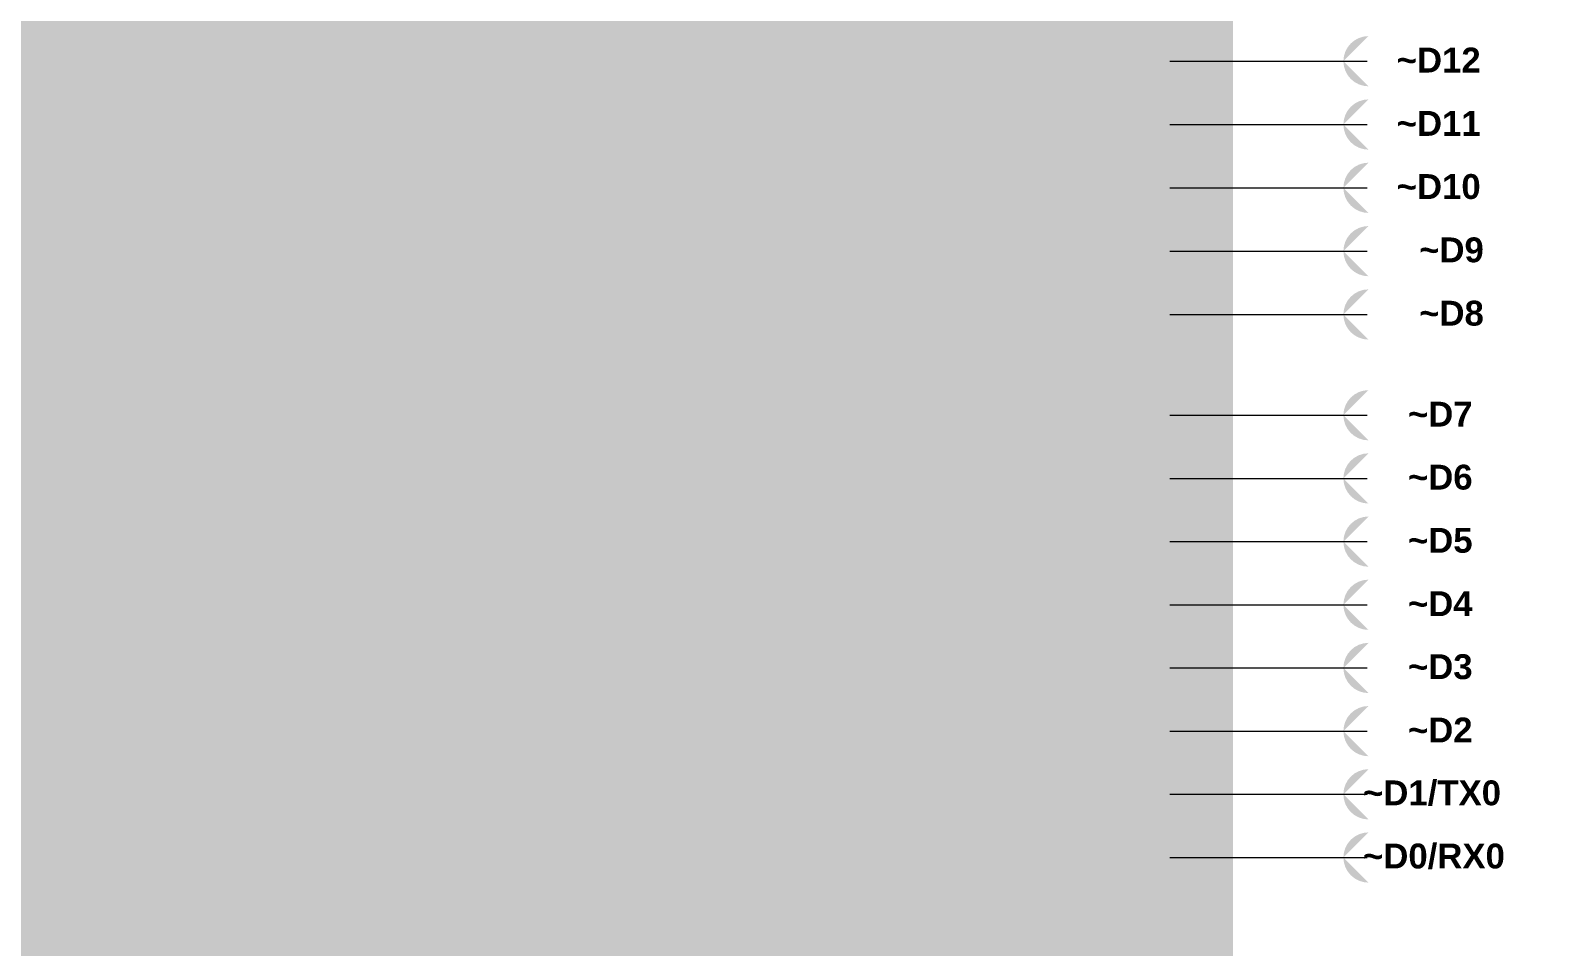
# Model space of a CAD drawing. Header units: millimetres. Extents: x 1 to 623, y -49 to 60.
# Drawn here: x 343.91 to 350.75, y 21.3 to 25.46 of the extents above; entities that cross this region are included whole.
import ezdxf

# ---------------------------------------------------------------- set-up
doc = ezdxf.new("R2010")
doc.units = ezdxf.units.MM
doc.header["$LTSCALE"] = 0.1
doc.layers.add('PDF6_Geometry', color=7, linetype='Continuous')
doc.layers.add('PDF6_Solid Fills', color=7, linetype='Continuous', true_color=0x8b8f90)
doc.layers.add('PDF6_Text', color=7, linetype='Continuous', true_color=0xffffff)
doc.styles.add('PDF RobotoMono Bold', font='arialbd.ttf')

# ---------------------------------------------------------------- blocks, each defined once
blk = doc.blocks.new('ARDUINO')
at = {"layer": 'PDF6_Solid Fills', "lineweight": 20, "true_color": 0x017481, "transparency": 33554559}
for points in [[(367.3383, 17.4148), (363.4689, 17.4148), (363.1821, 17.7016), (363.1518, 17.7016), (363.1404, 17.7021), (363.1299, 17.7038), (363.1189, 17.7065), (363.1084, 17.71), (363.0983, 17.7148), (363.0891, 17.7205), (363.0803, 17.7271), (363.072, 17.7345), (363.0645, 17.7429), (363.058, 17.7516), (363.0522, 17.7613), (363.0474, 17.7709), (363.0435, 17.7819), (363.0413, 17.7924), (363.0395, 17.8034), (363.0386, 17.8144), (363.0386, 28.7671), (363.0395, 28.7785), (363.0413, 28.7895), (363.0435, 28.8), (363.0474, 28.8105), (363.0522, 28.8206), (363.058, 28.8302), (363.0645, 28.839), (363.072, 28.8474), (363.0803, 28.8548), (363.0891, 28.8614), (363.0983, 28.8666), (363.1084, 28.8715), (363.1189, 28.8754), (363.1299, 28.878), (363.1404, 28.8798), (363.1518, 28.8802), (368.9457, 28.8802), (368.9567, 28.8798), (368.9676, 28.878), (368.9781, 28.8754), (368.9887, 28.8715), (368.9988, 28.8666), (369.0084, 28.8614), (369.0172, 28.8548), (369.0255, 28.8474), (369.033, 28.839), (369.0396, 28.8302), (369.0448, 28.8206), (369.0496, 28.8105), (369.0536, 28.8), (369.0562, 28.7895), (369.058, 28.7785), (369.0584, 28.7671), (369.058, 28.7671), (369.058, 18.5595), (369.0584, 18.5595), (369.0584, 17.8113), (369.058, 17.8003), (369.0562, 17.7894), (369.0536, 17.7788), (369.0496, 17.7679), (369.0448, 17.7578), (369.0396, 17.7486), (369.033, 17.7398), (369.0255, 17.7315), (369.0172, 17.724), (369.0084, 17.7174), (368.9988, 17.7117), (368.9887, 17.7069), (368.9781, 17.7034), (368.9676, 17.7007), (368.9567, 17.699), (368.9457, 17.6986), (367.6217, 17.6986)], [(364.9016, 24.8677), (364.9016, 24.8679), (364.9016, 24.9752), (364.8561, 24.9752), (364.8527, 24.9752), (364.8106, 24.9752), (364.8072, 24.9752), (364.7651, 24.9752), (364.7617, 24.9752), (364.7197, 24.9752), (364.7162, 24.9752), (364.6742, 24.9752), (364.6707, 24.9752), (364.6287, 24.9752), (364.6252, 24.9752), (364.5832, 24.9752), (364.5798, 24.9752), (364.5377, 24.9752), (364.5343, 24.9752), (364.4888, 24.9752), (364.4888, 24.8679), (364.4888, 24.8677), (364.4888, 24.7604), (364.5343, 24.7604), (364.5377, 24.7604), (364.5798, 24.7604), (364.5832, 24.7604), (364.6252, 24.7604), (364.6287, 24.7604), (364.6707, 24.7604), (364.6742, 24.7604), (364.7162, 24.7604), (364.7197, 24.7604), (364.7617, 24.7604), (364.7651, 24.7604), (364.8072, 24.7604), (364.8106, 24.7604), (364.8527, 24.7604), (364.8561, 24.7604), (364.9016, 24.7604)], [(365.4464, 22.359), (365.4463, 23.949), (366.9349, 23.949), (367.036, 23.8479), (367.0362, 22.359)]]:
    blk.add_hatch(color=136, dxfattribs=at).paths.add_polyline_path(points)
at = {"layer": 'PDF6_Solid Fills', "lineweight": 20, "true_color": 0x8a7867, "transparency": 33554559}
for points in [[(368.8431, 25.2544), (368.8431, 25.3978), (368.8429, 25.3978), (368.6999, 25.3978), (368.6995, 25.3978), (368.6995, 25.2544), (368.6999, 25.2544)], [(368.8431, 24.9673), (368.8431, 25.1107), (368.8429, 25.1107), (368.6999, 25.1107), (368.6995, 25.1107), (368.6995, 24.9673), (368.6999, 24.9673)], [(368.8431, 24.6802), (368.8431, 24.8236), (368.8429, 24.8236), (368.6999, 24.8236), (368.6995, 24.8236), (368.6995, 24.6802), (368.6999, 24.6802)], [(368.8431, 24.3932), (368.8431, 24.5366), (368.8429, 24.5366), (368.6999, 24.5366), (368.6995, 24.5366), (368.6995, 24.3932), (368.6999, 24.3932)], [(368.8431, 24.1061), (368.8431, 24.2495), (368.8429, 24.2495), (368.6999, 24.2495), (368.6995, 24.2495), (368.6995, 24.1061), (368.6999, 24.1061)], [(368.8431, 23.6529), (368.8431, 23.7963), (368.8429, 23.7963), (368.6999, 23.7963), (368.6995, 23.7963), (368.6995, 23.6529), (368.6999, 23.6529)], [(368.8431, 23.3666), (368.8431, 23.51), (368.8429, 23.51), (368.6999, 23.51), (368.6995, 23.51), (368.6995, 23.3666), (368.6999, 23.3666)], [(368.8431, 23.0802), (368.8431, 23.2236), (368.8429, 23.2236), (368.6999, 23.2236), (368.6995, 23.2236), (368.6995, 23.0802), (368.6999, 23.0802)], [(368.8431, 22.7939), (368.8431, 22.9373), (368.8429, 22.9373), (368.6999, 22.9373), (368.6995, 22.9373), (368.6995, 22.7939), (368.6999, 22.7939)], [(368.8431, 22.5076), (368.8431, 22.651), (368.8429, 22.651), (368.6999, 22.651), (368.6995, 22.651), (368.6995, 22.5076), (368.6999, 22.5076)], [(368.8431, 22.2213), (368.8431, 22.3647), (368.8429, 22.3647), (368.6999, 22.3647), (368.6995, 22.3647), (368.6995, 22.2213), (368.6999, 22.2213)], [(368.8431, 21.935), (368.8431, 22.0784), (368.8429, 22.0784), (368.6999, 22.0784), (368.6995, 22.0784), (368.6995, 21.935), (368.6999, 21.935)], [(368.8431, 21.6487), (368.8431, 21.7921), (368.8429, 21.7921), (368.6999, 21.7921), (368.6995, 21.7921), (368.6995, 21.6487), (368.6999, 21.6487)]]:
    blk.add_hatch(color=8, dxfattribs=at).paths.add_polyline_path(points)
at = {"layer": 'PDF6_Solid Fills', "lineweight": 20, "transparency": 33554559}
h = blk.add_hatch(color=7, dxfattribs=at)
h.paths.add_polyline_path([(370.4485, 25.2152), (369.6725, 25.2152)], flags=0)
h.paths.add_polyline_path([(369.5586, 25.329, 0.412497), (369.6725, 25.2152)], flags=0)
h.paths.add_polyline_path([(369.6725, 25.4429, 0.412497), (369.5586, 25.329)], flags=0)
h.paths.add_polyline_path([(369.6725, 25.4429), (370.4485, 25.4429)], flags=0)
for points in [[(364.5554, 25.1576), (364.5554, 25.0358), (364.5554, 25.0358, 0.42033), (364.5573, 25.0339), (364.5573, 25.0339), (364.6792, 25.0339), (364.6792, 25.0339, 0.416215), (364.6811, 25.0358), (364.6811, 25.0358), (364.6811, 25.1576), (364.6811, 25.1576, 0.416215), (364.6792, 25.1594), (364.6792, 25.1594), (364.5573, 25.1594), (364.5573, 25.1594, 0.42033)], [(364.6933, 25.1576), (364.6933, 25.0358), (364.6933, 25.0358, 0.42033), (364.6952, 25.0339), (364.6952, 25.0339), (364.817, 25.0339), (364.817, 25.0339, 0.416215), (364.8189, 25.0358), (364.8189, 25.0358), (364.8189, 25.1576), (364.8189, 25.1576, 0.416215), (364.817, 25.1594), (364.817, 25.1594), (364.6952, 25.1594), (364.6952, 25.1594, 0.42033)], [(364.4352, 24.9215, 0.414416), (364.4888, 24.8678), (364.4888, 24.8678), (364.4888, 24.9752), (364.4888, 24.9752, 0.414757)], [(364.9552, 24.9215, 0.414757), (364.9016, 24.9752), (364.9016, 24.9752), (364.9016, 24.8678), (364.9016, 24.8678, 0.414416)], [(364.4352, 24.8141, 0.414175), (364.4888, 24.7604), (364.4888, 24.7604), (364.4888, 24.8677), (364.4888, 24.8677, 0.414416)], [(364.9552, 24.8141, 0.414416), (364.9016, 24.8677), (364.9016, 24.8677), (364.9016, 24.7604), (364.9016, 24.7604, 0.414175)], [(363.7805, 24.5303), (363.9023, 24.5303), (363.9023, 24.5303, 0.418022), (363.9042, 24.5322), (363.9042, 24.5322), (363.9042, 24.654), (363.9042, 24.654, 0.413914), (363.9023, 24.6559), (363.9023, 24.6559), (363.7805, 24.6559), (363.7805, 24.6559, 0.416215), (363.7786, 24.654), (363.7786, 24.654), (363.7786, 24.5322), (363.7786, 24.5322, 0.42033)], [(363.7805, 24.3924), (363.9023, 24.3924), (363.9023, 24.3924, 0.418022), (363.9042, 24.3943), (363.9042, 24.3943), (363.9042, 24.5162), (363.9042, 24.5162, 0.413914), (363.9023, 24.5181), (363.9023, 24.5181), (363.7805, 24.5181), (363.7805, 24.5181, 0.416215), (363.7786, 24.5162), (363.7786, 24.5162), (363.7786, 24.3943), (363.7786, 24.3943, 0.42033)], [(366.4108, 24.3718), (366.5326, 24.3718), (366.5326, 24.3718, 0.418022), (366.5345, 24.3737), (366.5345, 24.3737), (366.5345, 24.4955), (366.5345, 24.4955, 0.413914), (366.5326, 24.4974), (366.5326, 24.4974), (366.4108, 24.4974), (366.4108, 24.4974, 0.416215), (366.4089, 24.4955), (366.4089, 24.4955), (366.4089, 24.3737), (366.4089, 24.3737, 0.42033)], [(364.5554, 24.3693), (364.5554, 24.2475), (364.5554, 24.2475, 0.418022), (364.5573, 24.2456), (364.5573, 24.2456), (364.6792, 24.2456), (364.6792, 24.2456, 0.413914), (364.6811, 24.2475), (364.6811, 24.2475), (364.6811, 24.3693), (364.6811, 24.3693, 0.416215), (364.6792, 24.3712), (364.6792, 24.3712), (364.5573, 24.3712), (364.5573, 24.3712, 0.42033)], [(364.6933, 24.3693), (364.6933, 24.2475), (364.6933, 24.2475, 0.418022), (364.6952, 24.2456), (364.6952, 24.2456), (364.817, 24.2456), (364.817, 24.2456, 0.413914), (364.8189, 24.2475), (364.8189, 24.2475), (364.8189, 24.3693), (364.8189, 24.3693, 0.416215), (364.817, 24.3712), (364.817, 24.3712), (364.6952, 24.3712), (364.6952, 24.3712, 0.42033)], [(366.4108, 24.234), (366.5326, 24.234), (366.5326, 24.234, 0.418022), (366.5345, 24.2358), (366.5345, 24.2358), (366.5345, 24.3577), (366.5345, 24.3577, 0.413914), (366.5326, 24.3596), (366.5326, 24.3596), (366.4108, 24.3596), (366.4108, 24.3596, 0.416215), (366.4089, 24.3577), (366.4089, 24.3577), (366.4089, 24.2358), (366.4089, 24.2358, 0.42033)], [(367.3445, 24.1303), (367.3445, 24.2521), (367.3445, 24.2521, 0.418022), (367.3426, 24.254), (367.3426, 24.254), (367.2208, 24.254), (367.2208, 24.254, 0.413914), (367.2189, 24.2521), (367.2189, 24.2521), (367.2189, 24.1303), (367.2189, 24.1303, 0.416215), (367.2208, 24.1284), (367.2208, 24.1284), (367.3426, 24.1284), (367.3426, 24.1284, 0.42033)], [(367.4823, 24.1303), (367.4823, 24.2521), (367.4823, 24.2521, 0.418022), (367.4804, 24.254), (367.4804, 24.254), (367.3586, 24.254), (367.3586, 24.254, 0.413914), (367.3567, 24.2521), (367.3567, 24.2521), (367.3567, 24.1303), (367.3567, 24.1303, 0.416215), (367.3586, 24.1284), (367.3586, 24.1284), (367.4804, 24.1284), (367.4804, 24.1284, 0.42033)], [(367.1624, 23.9482), (367.1624, 24.07), (367.1624, 24.07, 0.418022), (367.1605, 24.0719), (367.1605, 24.0719), (367.0387, 24.0719), (367.0387, 24.0719, 0.413914), (367.0368, 24.07), (367.0368, 24.07), (367.0368, 23.9482), (367.0368, 23.9482, 0.416215), (367.0387, 23.9463), (367.0387, 23.9463), (367.1605, 23.9463), (367.1605, 23.9463, 0.42033)], [(367.3002, 23.9482), (367.3002, 24.07), (367.3002, 24.07, 0.418022), (367.2984, 24.0719), (367.2984, 24.0719), (367.1765, 24.0719), (367.1765, 24.0719, 0.413914), (367.1746, 24.07), (367.1746, 24.07), (367.1746, 23.9482), (367.1746, 23.9482, 0.416215), (367.1765, 23.9463), (367.1765, 23.9463), (367.2984, 23.9463), (367.2984, 23.9463, 0.42033)], [(367.4258, 22.2457), (367.5476, 22.2457), (367.5476, 22.2457, 0.418022), (367.5495, 22.2476), (367.5495, 22.2476), (367.5495, 22.3695), (367.5495, 22.3695, 0.413914), (367.5476, 22.3714), (367.5476, 22.3714), (367.4258, 22.3714), (367.4258, 22.3714, 0.416215), (367.4239, 22.3695), (367.4239, 22.3695), (367.4239, 22.2476), (367.4239, 22.2476, 0.42033)], [(367.4258, 22.1079), (367.5476, 22.1079), (367.5476, 22.1079, 0.418022), (367.5495, 22.1098), (367.5495, 22.1098), (367.5495, 22.2316), (367.5495, 22.2316, 0.413914), (367.5476, 22.2335), (367.5476, 22.2335), (367.4258, 22.2335), (367.4258, 22.2335, 0.416215), (367.4239, 22.2316), (367.4239, 22.2316), (367.4239, 22.1098), (367.4239, 22.1098, 0.42033)]]:
    blk.add_hatch(color=256, dxfattribs=at).paths.add_polyline_path(points)
at = {"layer": 'PDF6_Solid Fills', "lineweight": 20, "true_color": 0xc2c5c6, "transparency": 33554559}
for points in [[(364.7384, 25.1492), (364.7384, 25.1492), (364.6872, 25.1492), (364.683, 25.1492), (364.6319, 25.1492), (364.6319, 25.1488), (364.6319, 25.1488, 0.403753), (364.5813, 25.0967), (364.5813, 25.0967, 0.403197), (364.6319, 25.0445), (364.6319, 25.0445), (364.6319, 25.0441), (364.683, 25.0441), (364.6872, 25.0441), (364.7384, 25.0441), (364.7384, 25.0441, 0.41386), (364.791, 25.0966), (364.791, 25.0966, 0.414321)], [(363.7889, 24.5754), (363.7889, 24.5754), (363.7889, 24.5242), (363.7889, 24.52), (363.7888, 24.4689), (363.7893, 24.4689), (363.7893, 24.4689, 0.403753), (363.8414, 24.4183), (363.8414, 24.4183, 0.403197), (363.8936, 24.4689), (363.8936, 24.4689), (363.894, 24.4689), (363.894, 24.52), (363.894, 24.5242), (363.894, 24.5754), (363.894, 24.5754, 0.41386), (363.8414, 24.628), (363.8414, 24.628, 0.414321)], [(366.4192, 24.417), (366.4191, 24.417), (366.4191, 24.3657), (366.4191, 24.3615), (366.4191, 24.3104), (366.4195, 24.3104), (366.4195, 24.3104, 0.403753), (366.4717, 24.2598), (366.4717, 24.2598, 0.403197), (366.5239, 24.3104), (366.5239, 24.3104), (366.5242, 24.3104), (366.5242, 24.3615), (366.5242, 24.3657), (366.5242, 24.4169), (366.5242, 24.4169, 0.414321), (366.4717, 24.4695), (366.4717, 24.4695, 0.414552)], [(364.7384, 24.361), (364.7384, 24.361), (364.6872, 24.361), (364.683, 24.361), (364.6319, 24.361), (364.6319, 24.3606), (364.6319, 24.3606, 0.403753), (364.5813, 24.3085), (364.5813, 24.3085, 0.403197), (364.6319, 24.2562), (364.6319, 24.2562), (364.6319, 24.2559), (364.683, 24.2559), (364.6872, 24.2559), (364.7384, 24.2558), (364.7384, 24.2558, 0.41386), (364.791, 24.3084), (364.791, 24.3084, 0.414321)], [(367.2993, 24.1387), (367.2993, 24.1387), (367.3506, 24.1387), (367.3548, 24.1387), (367.4059, 24.1386), (367.4059, 24.1391), (367.4059, 24.1391, 0.403753), (367.4565, 24.1912), (367.4565, 24.1912, 0.403197), (367.4059, 24.2434), (367.4059, 24.2434), (367.4059, 24.2438), (367.3548, 24.2438), (367.3506, 24.2438), (367.2994, 24.2438), (367.2994, 24.2438, 0.414321), (367.2468, 24.1912), (367.2468, 24.1912, 0.414552)], [(367.1172, 23.9566), (367.1172, 23.9566), (367.1685, 23.9566), (367.1727, 23.9566), (367.2238, 23.9565), (367.2238, 23.957), (367.2238, 23.957, 0.403753), (367.2744, 24.0091), (367.2744, 24.0091, 0.403197), (367.2238, 24.0613), (367.2238, 24.0613), (367.2238, 24.0617), (367.1727, 24.0617), (367.1685, 24.0617), (367.1173, 24.0617), (367.1173, 24.0617, 0.41409), (367.0647, 24.0091), (367.0647, 24.0091, 0.414552)], [(367.4342, 22.2909), (367.4341, 22.2909), (367.4341, 22.2397), (367.4341, 22.2355), (367.4341, 22.1844), (367.4345, 22.1844), (367.4345, 22.1844, 0.403753), (367.4867, 22.1338), (367.4867, 22.1338, 0.403197), (367.5389, 22.1843), (367.5389, 22.1843), (367.5393, 22.1843), (367.5393, 22.2355), (367.5393, 22.2397), (367.5393, 22.2909), (367.5393, 22.2909, 0.414321), (367.4867, 22.3435), (367.4867, 22.3435, 0.414552)]]:
    blk.add_hatch(color=9, dxfattribs=at).paths.add_polyline_path(points)
at = {"layer": 'PDF6_Solid Fills', "lineweight": 20, "transparency": 33554559}
h = blk.add_hatch(color=7, dxfattribs=at)
h.paths.add_polyline_path([(370.4485, 24.9282), (369.6725, 24.9282)], flags=0)
h.paths.add_polyline_path([(369.5586, 25.0421, 0.412497), (369.6725, 24.9282)], flags=0)
h.paths.add_polyline_path([(369.6725, 25.156, 0.412497), (369.5586, 25.0421)], flags=0)
h.paths.add_polyline_path([(369.6725, 25.156), (370.4485, 25.156)], flags=0)
at = {"layer": 'PDF6_Solid Fills', "lineweight": 20, "true_color": 0xe5540f, "transparency": 33554559}
for points in [[(364.9016, 24.8677), (364.9016, 24.8679), (364.9016, 24.9752), (364.8561, 24.9752), (364.8527, 24.9752), (364.8106, 24.9752), (364.8072, 24.9752), (364.7651, 24.9752), (364.7617, 24.9752), (364.7197, 24.9752), (364.7162, 24.9752), (364.6742, 24.9752), (364.6707, 24.9752), (364.6287, 24.9752), (364.6252, 24.9752), (364.5832, 24.9752), (364.5798, 24.9752), (364.5377, 24.9752), (364.5343, 24.9752), (364.4888, 24.9752), (364.4888, 24.8679), (364.4888, 24.8677), (364.4888, 24.7604), (364.5343, 24.7604), (364.5377, 24.7604), (364.5798, 24.7604), (364.5832, 24.7604), (364.6252, 24.7604), (364.6287, 24.7604), (364.6707, 24.7604), (364.6742, 24.7604), (364.7162, 24.7604), (364.7197, 24.7604), (364.7617, 24.7604), (364.7651, 24.7604), (364.8072, 24.7604), (364.8106, 24.7604), (364.8527, 24.7604), (364.8561, 24.7604), (364.9016, 24.7604)], [(365.4464, 22.359), (365.4463, 23.949), (366.9349, 23.949), (367.036, 23.8479), (367.0362, 22.359)]]:
    blk.add_hatch(color=32, dxfattribs=at).paths.add_polyline_path(points)
at = {"layer": 'PDF6_Solid Fills', "lineweight": 20, "true_color": 0x11100d, "transparency": 33554559}
for points in [[(364.9016, 24.8677), (364.9016, 24.8679), (364.9016, 24.9752), (364.8561, 24.9752), (364.8527, 24.9752), (364.8106, 24.9752), (364.8072, 24.9752), (364.7651, 24.9752), (364.7617, 24.9752), (364.7197, 24.9752), (364.7162, 24.9752), (364.6742, 24.9752), (364.6707, 24.9752), (364.6287, 24.9752), (364.6252, 24.9752), (364.5832, 24.9752), (364.5798, 24.9752), (364.5377, 24.9752), (364.5343, 24.9752), (364.4888, 24.9752), (364.4888, 24.8679), (364.4888, 24.8677), (364.4888, 24.7604), (364.5343, 24.7604), (364.5377, 24.7604), (364.5798, 24.7604), (364.5832, 24.7604), (364.6252, 24.7604), (364.6287, 24.7604), (364.6707, 24.7604), (364.6742, 24.7604), (364.7162, 24.7604), (364.7197, 24.7604), (364.7617, 24.7604), (364.7651, 24.7604), (364.8072, 24.7604), (364.8106, 24.7604), (364.8527, 24.7604), (364.8561, 24.7604), (364.9016, 24.7604)], [(365.4464, 22.359), (365.4463, 23.949), (366.9349, 23.949), (367.036, 23.8479), (367.0362, 22.359)], [(365.8423, 21.2616), (365.9549, 21.2616), (366.0345, 21.3411), (366.0574, 21.3411), (366.137, 21.2616), (366.2496, 21.2616), (366.3292, 21.3411), (366.3522, 21.3411), (366.4317, 21.2616), (366.5444, 21.2616), (366.6239, 21.3412), (366.6239, 21.4536), (366.6239, 21.6359), (366.6239, 21.7484), (366.5444, 21.828), (366.4317, 21.828), (366.3522, 21.7484), (366.3292, 21.7484), (366.2496, 21.828), (366.137, 21.828), (366.0574, 21.7484), (366.0345, 21.7484), (365.9549, 21.8279), (365.8423, 21.8279), (365.7627, 21.7484), (365.7627, 21.6358), (365.7627, 21.4536), (365.7627, 21.341)]]:
    blk.add_hatch(color=28, dxfattribs=at).paths.add_polyline_path(points)
at = {"layer": 'PDF6_Solid Fills', "lineweight": 20, "transparency": 33554559}
h = blk.add_hatch(color=7, dxfattribs=at)
h.paths.add_polyline_path([(370.4485, 24.6413), (369.6725, 24.6413)], flags=0)
h.paths.add_polyline_path([(369.5586, 24.7552, 0.412497), (369.6725, 24.6413)], flags=0)
h.paths.add_polyline_path([(369.6725, 24.8691, 0.412497), (369.5586, 24.7552)], flags=0)
h.paths.add_polyline_path([(369.6725, 24.8691), (370.4485, 24.8691)], flags=0)
at = {"layer": 'PDF6_Solid Fills', "lineweight": 20, "true_color": 0x8a7867, "transparency": 33554559}
h = blk.add_hatch(color=8, dxfattribs=at)
h.paths.add_polyline_path([(364.5923, 24.6356, 0.412183), (364.5505, 24.5938)], flags=0)
h.paths.add_polyline_path([(364.5505, 24.5938), (364.5505, 24.5103)], flags=0)
h.paths.add_polyline_path([(364.5505, 24.5103, 0.411845), (364.5923, 24.4685)], flags=0)
h = blk.add_hatch(color=8, dxfattribs=at)
h.paths.add_polyline_path([(364.782, 24.4685, 0.412257), (364.8237, 24.5103)], flags=0)
h.paths.add_polyline_path([(364.8237, 24.5103), (364.8237, 24.5938)], flags=0)
h.paths.add_polyline_path([(364.8237, 24.5938, 0.412593), (364.782, 24.6356)], flags=0)
at = {"layer": 'PDF6_Solid Fills', "lineweight": 20, "transparency": 33554559}
h = blk.add_hatch(color=7, dxfattribs=at)
h.paths.add_polyline_path([(370.4485, 24.3544), (369.6725, 24.3544)], flags=0)
h.paths.add_polyline_path([(369.5586, 24.4682, 0.412497), (369.6725, 24.3544)], flags=0)
h.paths.add_polyline_path([(369.6725, 24.5821, 0.412497), (369.5586, 24.4682)], flags=0)
h.paths.add_polyline_path([(369.6725, 24.5821), (370.4485, 24.5821)], flags=0)
h = blk.add_hatch(color=7, dxfattribs=at)
h.paths.add_polyline_path([(370.4485, 24.0674), (369.6725, 24.0674)], flags=0)
h.paths.add_polyline_path([(369.5586, 24.1813, 0.412497), (369.6725, 24.0674)], flags=0)
h.paths.add_polyline_path([(369.6725, 24.2952, 0.412497), (369.5586, 24.1813)], flags=0)
h.paths.add_polyline_path([(369.6725, 24.2952), (370.4485, 24.2952)], flags=0)
h = blk.add_hatch(color=7, dxfattribs=at)
h.paths.add_polyline_path([(370.4485, 23.6107), (369.6725, 23.6107)], flags=0)
h.paths.add_polyline_path([(369.5586, 23.7246, 0.412497), (369.6725, 23.6107)], flags=0)
h.paths.add_polyline_path([(369.6725, 23.8384, 0.412497), (369.5586, 23.7246)], flags=0)
h.paths.add_polyline_path([(369.6725, 23.8384), (370.4485, 23.8384)], flags=0)
h = blk.add_hatch(color=7, dxfattribs=at)
h.paths.add_polyline_path([(370.4485, 23.3244), (369.6725, 23.3244)], flags=0)
h.paths.add_polyline_path([(369.5586, 23.4383, 0.412497), (369.6725, 23.3244)], flags=0)
h.paths.add_polyline_path([(369.6725, 23.5521, 0.412497), (369.5586, 23.4383)], flags=0)
h.paths.add_polyline_path([(369.6725, 23.5521), (370.4485, 23.5521)], flags=0)
h = blk.add_hatch(color=7, dxfattribs=at)
h.paths.add_polyline_path([(370.4485, 23.0381), (369.6725, 23.0381)], flags=0)
h.paths.add_polyline_path([(369.5586, 23.1519, 0.412497), (369.6725, 23.0381)], flags=0)
h.paths.add_polyline_path([(369.6725, 23.2658, 0.412497), (369.5586, 23.1519)], flags=0)
h.paths.add_polyline_path([(369.6725, 23.2658), (370.4485, 23.2658)], flags=0)
h = blk.add_hatch(color=7, dxfattribs=at)
h.paths.add_polyline_path([(370.4485, 22.7518), (369.6725, 22.7518)], flags=0)
h.paths.add_polyline_path([(369.5586, 22.8656, 0.412497), (369.6725, 22.7518)], flags=0)
h.paths.add_polyline_path([(369.6725, 22.9795, 0.412497), (369.5586, 22.8656)], flags=0)
h.paths.add_polyline_path([(369.6725, 22.9795), (370.4485, 22.9795)], flags=0)
h = blk.add_hatch(color=7, dxfattribs=at)
h.paths.add_polyline_path([(370.4485, 22.4654), (369.6725, 22.4654)], flags=0)
h.paths.add_polyline_path([(369.5586, 22.5793, 0.412497), (369.6725, 22.4654)], flags=0)
h.paths.add_polyline_path([(369.6725, 22.6932, 0.412497), (369.5586, 22.5793)], flags=0)
h.paths.add_polyline_path([(369.6725, 22.6932), (370.4485, 22.6932)], flags=0)
h = blk.add_hatch(color=7, dxfattribs=at)
h.paths.add_polyline_path([(370.4485, 22.1791), (369.6725, 22.1791)], flags=0)
h.paths.add_polyline_path([(369.5586, 22.293, 0.412497), (369.6725, 22.1791)], flags=0)
h.paths.add_polyline_path([(369.6725, 22.4069, 0.412497), (369.5586, 22.293)], flags=0)
h.paths.add_polyline_path([(369.6725, 22.4069), (370.4485, 22.4069)], flags=0)
h = blk.add_hatch(color=7, dxfattribs=at)
h.paths.add_polyline_path([(370.4485, 21.8928), (369.6725, 21.8928)], flags=0)
h.paths.add_polyline_path([(369.5586, 22.0067, 0.412497), (369.6725, 21.8928)], flags=0)
h.paths.add_polyline_path([(369.6725, 22.1206, 0.412497), (369.5586, 22.0067)], flags=0)
h.paths.add_polyline_path([(369.6725, 22.1206), (370.4485, 22.1206)], flags=0)
h = blk.add_hatch(color=7, dxfattribs=at)
h.paths.add_polyline_path([(370.4485, 21.6065), (369.6725, 21.6065)], flags=0)
h.paths.add_polyline_path([(369.5586, 21.7204, 0.412497), (369.6725, 21.6065)], flags=0)
h.paths.add_polyline_path([(369.6725, 21.8342, 0.412497), (369.5586, 21.7204)], flags=0)
h.paths.add_polyline_path([(369.6725, 21.8342), (370.4485, 21.8342)], flags=0)
h = blk.add_hatch(color=256, dxfattribs=at)
h.paths.add_polyline_path([(365.8986, 21.6416, 0.4144), (365.9492, 21.6922)], flags=0)
h.paths.add_polyline_path([(365.848, 21.6922, 0.41447), (365.8986, 21.6416)], flags=0)
h.paths.add_polyline_path([(365.8986, 21.7426, 0.414123), (365.848, 21.6922)], flags=0)
h.paths.add_polyline_path([(365.9492, 21.6922, 0.414192), (365.8986, 21.7426)], flags=0)
h = blk.add_hatch(color=256, dxfattribs=at)
h.paths.add_polyline_path([(366.1933, 21.6416, 0.4144), (366.2439, 21.6922)], flags=0)
h.paths.add_polyline_path([(366.1427, 21.6922, 0.41447), (366.1933, 21.6416)], flags=0)
h.paths.add_polyline_path([(366.1933, 21.7427, 0.414123), (366.1427, 21.6922)], flags=0)
h.paths.add_polyline_path([(366.2439, 21.6922, 0.414192), (366.1933, 21.7427)], flags=0)
h = blk.add_hatch(color=256, dxfattribs=at)
h.paths.add_polyline_path([(366.488, 21.6416, 0.4144), (366.5386, 21.6922)], flags=0)
h.paths.add_polyline_path([(366.4375, 21.6922, 0.414038), (366.488, 21.6416)], flags=0)
h.paths.add_polyline_path([(366.488, 21.7427, 0.413761), (366.4375, 21.6922)], flags=0)
h.paths.add_polyline_path([(366.5386, 21.6922, 0.414123), (366.488, 21.7427)], flags=0)
at = {"layer": 'PDF6_Solid Fills', "lineweight": 20, "true_color": 0xffffff, "transparency": 33554559}
for points in [[(363.8986, 21.2471, 0.414264), (364.0793, 21.4278), (364.0793, 21.4278, 0.414187), (363.8986, 21.6083), (363.8986, 21.6083, 0.414157), (363.7181, 21.4278), (363.7181, 21.4278, 0.414235)], [(367.0517, 21.2471, 0.414148), (367.2323, 21.4278), (367.2323, 21.4278, 0.414071), (367.0517, 21.6083), (367.0517, 21.6083, 0.41433), (366.8712, 21.4278), (366.8712, 21.4278, 0.414408)]]:
    blk.add_hatch(color=7, dxfattribs=at).paths.add_polyline_path(points)
at = {"layer": 'PDF6_Solid Fills', "lineweight": 20, "transparency": 33554559}
h = blk.add_hatch(color=256, dxfattribs=at)
h.paths.add_polyline_path([(365.8986, 21.3469, 0.414742), (365.9492, 21.3974)], flags=0)
h.paths.add_polyline_path([(365.848, 21.3974, 0.415861), (365.8986, 21.3469)], flags=0)
h.paths.add_polyline_path([(365.8986, 21.4478, 0.413845), (365.848, 21.3974)], flags=0)
h.paths.add_polyline_path([(365.9492, 21.3974, 0.414811), (365.8986, 21.4478)], flags=0)
h = blk.add_hatch(color=256, dxfattribs=at)
h.paths.add_polyline_path([(366.1933, 21.3469, 0.414742), (366.2439, 21.3974)], flags=0)
h.paths.add_polyline_path([(366.1427, 21.3975, 0.415088), (366.1933, 21.3469)], flags=0)
h.paths.add_polyline_path([(366.1933, 21.4478, 0.413913), (366.1427, 21.3975)], flags=0)
h.paths.add_polyline_path([(366.2439, 21.3974, 0.414742), (366.1933, 21.4478)], flags=0)
h = blk.add_hatch(color=256, dxfattribs=at)
h.paths.add_polyline_path([(366.488, 21.3469, 0.414742), (366.5386, 21.3974)], flags=0)
h.paths.add_polyline_path([(366.4375, 21.3974, 0.41438), (366.488, 21.3469)], flags=0)
h.paths.add_polyline_path([(366.488, 21.4479, 0.413761), (366.4375, 21.3974)], flags=0)
h.paths.add_polyline_path([(366.5386, 21.3974, 0.414123), (366.488, 21.4479)], flags=0)
at = {"layer": 'PDF6_Geometry', "color": 7, "lineweight": 20, "true_color": 0xffffff}
for points in [[(368.7716, 25.329), (369.6665, 25.329)], [(368.7716, 25.0421), (369.6665, 25.0421)], [(368.7716, 24.7552), (369.6665, 24.7552)], [(368.7716, 24.4682), (369.6665, 24.4682)], [(368.7716, 24.1813), (369.6665, 24.1813)], [(368.7716, 23.7246), (369.6665, 23.7246)], [(368.7716, 23.4383), (369.6665, 23.4383)], [(368.7716, 23.1519), (369.6665, 23.1519)], [(368.7716, 22.8656), (369.6665, 22.8656)], [(368.7716, 22.5793), (369.6665, 22.5793)], [(368.7716, 22.293), (369.6665, 22.293)], [(368.7716, 22.0067), (369.6665, 22.0067)], [(368.7716, 21.7204), (369.6665, 21.7204)]]:
    blk.add_lwpolyline(points, dxfattribs=at)
at = {"layer": 'PDF6_Geometry', "color": 9, "lineweight": 20, "true_color": 0xbcc6c6}
for points in [[(368.7716, 25.329), (369.6665, 25.329)], [(368.7716, 25.0421), (369.6665, 25.0421)], [(368.7716, 24.7552), (369.6665, 24.7552)], [(368.7716, 24.4682), (369.6665, 24.4682)], [(368.7716, 24.1813), (369.6665, 24.1813)], [(368.7716, 23.7246), (369.6665, 23.7246)], [(368.7716, 23.4383), (369.6665, 23.4383)], [(368.7716, 23.1519), (369.6665, 23.1519)], [(368.7716, 22.8656), (369.6665, 22.8656)], [(368.7716, 22.5793), (369.6665, 22.5793)], [(368.7716, 22.293), (369.6665, 22.293)], [(368.7716, 22.0067), (369.6665, 22.0067)], [(368.7716, 21.7204), (369.6665, 21.7204)]]:
    blk.add_lwpolyline(points, dxfattribs=at)
at = {"layer": 'PDF6_Solid Fills', "color": 28, "lineweight": 20, "true_color": 0x11100d, "transparency": 33554559}
for points in [[(368.9145, 25.4694), (368.6278, 25.4694), (368.9145, 25.1827), (368.6278, 25.1827)], [(368.9145, 25.4694), (368.6278, 25.4694), (368.9145, 25.1827), (368.6278, 25.1827)], [(368.9145, 25.1823), (368.6278, 25.1823), (368.9145, 24.8957), (368.6278, 24.8957)], [(368.9145, 25.1823), (368.6278, 25.1823), (368.9145, 24.8957), (368.6278, 24.8957)], [(364.7265, 25.0441), (364.6488, 25.0441), (364.7266, 25.1492), (364.6488, 25.1492)], [(368.9145, 24.8952), (368.6278, 24.8952), (368.9145, 24.6086), (368.6278, 24.6086)], [(368.9145, 24.8952), (368.6278, 24.8952), (368.9145, 24.6086), (368.6278, 24.6086)], [(364.7703, 24.6356), (364.6039, 24.6356), (364.7703, 24.4685), (364.6039, 24.4685)], [(363.894, 24.5636), (363.894, 24.4858), (363.7889, 24.5636), (363.7888, 24.4858)], [(368.9145, 24.6082), (368.6278, 24.6082), (368.9145, 24.3216), (368.6278, 24.3216)], [(368.9145, 24.6082), (368.6278, 24.6082), (368.9145, 24.3216), (368.6278, 24.3216)], [(364.7265, 24.2559), (364.6488, 24.2559), (364.7266, 24.361), (364.6488, 24.361)], [(366.5243, 24.4051), (366.5242, 24.3273), (366.4191, 24.4051), (366.4191, 24.3273)], [(368.9145, 24.3211), (368.6278, 24.3211), (368.9145, 24.0345), (368.6278, 24.0345)], [(368.9145, 24.3211), (368.6278, 24.3211), (368.9145, 24.0345), (368.6278, 24.0345)], [(367.3112, 24.2438), (367.389, 24.2438), (367.3112, 24.1387), (367.389, 24.1386)], [(367.1291, 24.0617), (367.2069, 24.0617), (367.1291, 23.9566), (367.2069, 23.9566)], [(368.9145, 23.8279), (368.6278, 23.8279), (368.9145, 24.0745), (368.6278, 24.0745)], [(368.9145, 23.8679), (368.6278, 23.8679), (368.9145, 23.5813), (368.6278, 23.5813)], [(368.9145, 23.8679), (368.6278, 23.8679), (368.9145, 23.5813), (368.6278, 23.5813)], [(368.9145, 23.5816), (368.6278, 23.5816), (368.9145, 23.2949), (368.6278, 23.2949)], [(368.9145, 23.5816), (368.6278, 23.5816), (368.9145, 23.2949), (368.6278, 23.2949)], [(368.9145, 23.2952), (368.6278, 23.2952), (368.9145, 23.0086), (368.6278, 23.0086)], [(368.9145, 23.2952), (368.6278, 23.2952), (368.9145, 23.0086), (368.6278, 23.0086)], [(368.9145, 23.0089), (368.6278, 23.0089), (368.9145, 22.7223), (368.6278, 22.7223)], [(368.9145, 23.0089), (368.6278, 23.0089), (368.9145, 22.7223), (368.6278, 22.7223)], [(368.9145, 22.7226), (368.6278, 22.7226), (368.9145, 22.436), (368.6278, 22.436)], [(368.9145, 22.7226), (368.6278, 22.7226), (368.9145, 22.436), (368.6278, 22.436)], [(368.9145, 22.4363), (368.6278, 22.4363), (368.9145, 22.1497), (368.6278, 22.1497)], [(368.9145, 22.4363), (368.6278, 22.4363), (368.9145, 22.1497), (368.6278, 22.1497)], [(367.5393, 22.279), (367.5392, 22.2013), (367.4341, 22.279), (367.4341, 22.2013)], [(368.9145, 22.15), (368.6278, 22.15), (368.9145, 21.8634), (368.6278, 21.8634)], [(368.9145, 22.15), (368.6278, 22.15), (368.9145, 21.8634), (368.6278, 21.8634)], [(368.9145, 21.8637), (368.6278, 21.8637), (368.9145, 21.5771), (368.6278, 21.5771)], [(368.9145, 21.8637), (368.6278, 21.8637), (368.9145, 21.5771), (368.6278, 21.5771)], [(368.9145, 21.2482), (368.6278, 21.2482), (368.9145, 21.6039), (368.6278, 21.6039)]]:
    blk.add_solid(points, dxfattribs=at)
at = {"layer": 'PDF6_Solid Fills', "color": 32, "lineweight": 20, "true_color": 0xe5540f, "transparency": 33554559}
for points in [[(368.9145, 25.4694), (368.6278, 25.4694), (368.9145, 25.1827), (368.6278, 25.1827)], [(368.9145, 25.4694), (368.6278, 25.4694), (368.9145, 25.1827), (368.6278, 25.1827)], [(368.9145, 25.1823), (368.6278, 25.1823), (368.9145, 24.8957), (368.6278, 24.8957)], [(368.9145, 25.1823), (368.6278, 25.1823), (368.9145, 24.8957), (368.6278, 24.8957)], [(364.7265, 25.0441), (364.6488, 25.0441), (364.7266, 25.1492), (364.6488, 25.1492)], [(368.9145, 24.8952), (368.6278, 24.8952), (368.9145, 24.6086), (368.6278, 24.6086)], [(368.9145, 24.8952), (368.6278, 24.8952), (368.9145, 24.6086), (368.6278, 24.6086)], [(364.7703, 24.6356), (364.6039, 24.6356), (364.7703, 24.4685), (364.6039, 24.4685)], [(363.894, 24.5636), (363.894, 24.4858), (363.7889, 24.5636), (363.7888, 24.4858)], [(368.9145, 24.6082), (368.6278, 24.6082), (368.9145, 24.3216), (368.6278, 24.3216)], [(368.9145, 24.6082), (368.6278, 24.6082), (368.9145, 24.3216), (368.6278, 24.3216)], [(364.7265, 24.2559), (364.6488, 24.2559), (364.7266, 24.361), (364.6488, 24.361)], [(366.5243, 24.4051), (366.5242, 24.3273), (366.4191, 24.4051), (366.4191, 24.3273)], [(368.9145, 24.3211), (368.6278, 24.3211), (368.9145, 24.0345), (368.6278, 24.0345)], [(368.9145, 24.3211), (368.6278, 24.3211), (368.9145, 24.0345), (368.6278, 24.0345)], [(367.3112, 24.2438), (367.389, 24.2438), (367.3112, 24.1387), (367.389, 24.1386)], [(367.1291, 24.0617), (367.2069, 24.0617), (367.1291, 23.9566), (367.2069, 23.9566)], [(368.9145, 23.8679), (368.6278, 23.8679), (368.9145, 23.5813), (368.6278, 23.5813)], [(368.9145, 23.8679), (368.6278, 23.8679), (368.9145, 23.5813), (368.6278, 23.5813)], [(368.9145, 23.5816), (368.6278, 23.5816), (368.9145, 23.2949), (368.6278, 23.2949)], [(368.9145, 23.5816), (368.6278, 23.5816), (368.9145, 23.2949), (368.6278, 23.2949)], [(368.9145, 23.2952), (368.6278, 23.2952), (368.9145, 23.0086), (368.6278, 23.0086)], [(368.9145, 23.2952), (368.6278, 23.2952), (368.9145, 23.0086), (368.6278, 23.0086)], [(368.9145, 23.0089), (368.6278, 23.0089), (368.9145, 22.7223), (368.6278, 22.7223)], [(368.9145, 23.0089), (368.6278, 23.0089), (368.9145, 22.7223), (368.6278, 22.7223)], [(368.9145, 22.7226), (368.6278, 22.7226), (368.9145, 22.436), (368.6278, 22.436)], [(368.9145, 22.7226), (368.6278, 22.7226), (368.9145, 22.436), (368.6278, 22.436)], [(368.9145, 22.4363), (368.6278, 22.4363), (368.9145, 22.1497), (368.6278, 22.1497)], [(368.9145, 22.4363), (368.6278, 22.4363), (368.9145, 22.1497), (368.6278, 22.1497)], [(367.5393, 22.279), (367.5392, 22.2013), (367.4341, 22.279), (367.4341, 22.2013)], [(368.9145, 22.15), (368.6278, 22.15), (368.9145, 21.8634), (368.6278, 21.8634)], [(368.9145, 22.15), (368.6278, 22.15), (368.9145, 21.8634), (368.6278, 21.8634)], [(368.9145, 21.8637), (368.6278, 21.8637), (368.9145, 21.5771), (368.6278, 21.5771)], [(368.9145, 21.8637), (368.6278, 21.8637), (368.9145, 21.5771), (368.6278, 21.5771)]]:
    blk.add_solid(points, dxfattribs=at)
at = {"layer": 'PDF6_Solid Fills', "color": 136, "lineweight": 20, "true_color": 0x017481, "transparency": 33554559}
for points in [[(368.9145, 25.4694), (368.6278, 25.4694), (368.9145, 25.1827), (368.6278, 25.1827)], [(368.9145, 25.1823), (368.6278, 25.1823), (368.9145, 24.8957), (368.6278, 24.8957)], [(364.7265, 25.0441), (364.6488, 25.0441), (364.7266, 25.1492), (364.6488, 25.1492)], [(368.9145, 24.8952), (368.6278, 24.8952), (368.9145, 24.6086), (368.6278, 24.6086)], [(364.7703, 24.6356), (364.6039, 24.6356), (364.7703, 24.4685), (364.6039, 24.4685)], [(363.894, 24.5636), (363.894, 24.4858), (363.7889, 24.5636), (363.7888, 24.4858)], [(368.9145, 24.6082), (368.6278, 24.6082), (368.9145, 24.3216), (368.6278, 24.3216)], [(364.7265, 24.2559), (364.6488, 24.2559), (364.7266, 24.361), (364.6488, 24.361)], [(366.5243, 24.4051), (366.5242, 24.3273), (366.4191, 24.4051), (366.4191, 24.3273)], [(368.9145, 24.3211), (368.6278, 24.3211), (368.9145, 24.0345), (368.6278, 24.0345)], [(367.3112, 24.2438), (367.389, 24.2438), (367.3112, 24.1387), (367.389, 24.1386)], [(367.1291, 24.0617), (367.2069, 24.0617), (367.1291, 23.9566), (367.2069, 23.9566)], [(368.9145, 23.8679), (368.6278, 23.8679), (368.9145, 23.5813), (368.6278, 23.5813)], [(368.9145, 23.5816), (368.6278, 23.5816), (368.9145, 23.2949), (368.6278, 23.2949)], [(368.9145, 23.2952), (368.6278, 23.2952), (368.9145, 23.0086), (368.6278, 23.0086)], [(368.9145, 23.0089), (368.6278, 23.0089), (368.9145, 22.7223), (368.6278, 22.7223)], [(368.9145, 22.7226), (368.6278, 22.7226), (368.9145, 22.436), (368.6278, 22.436)], [(368.9145, 22.4363), (368.6278, 22.4363), (368.9145, 22.1497), (368.6278, 22.1497)], [(367.5393, 22.279), (367.5392, 22.2013), (367.4341, 22.279), (367.4341, 22.2013)], [(368.9145, 22.15), (368.6278, 22.15), (368.9145, 21.8634), (368.6278, 21.8634)], [(368.9145, 21.8637), (368.6278, 21.8637), (368.9145, 21.5771), (368.6278, 21.5771)]]:
    blk.add_solid(points, dxfattribs=at)
at = {"layer": 'PDF6_Solid Fills', "lineweight": 20, "transparency": 33554559}
for points in [[(364.6039, 24.6601), (364.4968, 24.6601), (364.6039, 24.444), (364.4968, 24.444)], [(364.8775, 24.6601), (364.7703, 24.6601), (364.8775, 24.444), (364.7703, 24.444)], [(365.5564, 23.9975), (365.6535, 23.9975), (365.5564, 23.9004), (365.6535, 23.9004)], [(365.6721, 23.9975), (365.7692, 23.9975), (365.6721, 23.9004), (365.7692, 23.9004)], [(365.7878, 23.9975), (365.8849, 23.9975), (365.7878, 23.9004), (365.8849, 23.9004)], [(365.9034, 23.9975), (366.0006, 23.9975), (365.9034, 23.9004), (366.0006, 23.9004)], [(366.0191, 23.9975), (366.1163, 23.9975), (366.0191, 23.9004), (366.1163, 23.9004)], [(366.1348, 23.9975), (366.2319, 23.9975), (366.1348, 23.9004), (366.2319, 23.9004)], [(366.2505, 23.9975), (366.3476, 23.9975), (366.2505, 23.9004), (366.3476, 23.9004)], [(366.3662, 23.9975), (366.4633, 23.9975), (366.3662, 23.9004), (366.4633, 23.9004)], [(366.4819, 23.9975), (366.579, 23.9975), (366.4819, 23.9004), (366.579, 23.9004)], [(366.5975, 23.9975), (366.6947, 23.9975), (366.5975, 23.9004), (366.6947, 23.9004)], [(366.7132, 23.9975), (366.8104, 23.9975), (366.7132, 23.9004), (366.8104, 23.9004)], [(366.8289, 23.9975), (366.9261, 23.9975), (366.8289, 23.9004), (366.9261, 23.9004)], [(365.3977, 23.781), (365.4948, 23.781), (365.3977, 23.6838), (365.4948, 23.6838)], [(366.9863, 23.781), (367.0835, 23.781), (366.9863, 23.6838), (367.0835, 23.6838)], [(365.3977, 23.6653), (365.4948, 23.6653), (365.3977, 23.5681), (365.4948, 23.5681)], [(366.9863, 23.6653), (367.0835, 23.6653), (366.9863, 23.5681), (367.0835, 23.5681)], [(365.3977, 23.5496), (365.4948, 23.5496), (365.3977, 23.4525), (365.4948, 23.4525)], [(366.9863, 23.5496), (367.0835, 23.5496), (366.9863, 23.4525), (367.0835, 23.4525)], [(365.3977, 23.4339), (365.4948, 23.4339), (365.3977, 23.3368), (365.4948, 23.3368)], [(366.9863, 23.4339), (367.0835, 23.4339), (366.9863, 23.3368), (367.0835, 23.3368)], [(365.3977, 23.3182), (365.4948, 23.3182), (365.3977, 23.2211), (365.4948, 23.2211)], [(366.9863, 23.3182), (367.0835, 23.3182), (366.9863, 23.2211), (367.0835, 23.2211)], [(365.3977, 23.2025), (365.4948, 23.2025), (365.3977, 23.1054), (365.4948, 23.1054)], [(366.9863, 23.2025), (367.0835, 23.2025), (366.9863, 23.1054), (367.0835, 23.1054)], [(365.3977, 23.0869), (365.4948, 23.0869), (365.3977, 22.9897), (365.4948, 22.9897)], [(366.9863, 23.0869), (367.0835, 23.0869), (366.9863, 22.9897), (367.0835, 22.9897)], [(365.3977, 22.9712), (365.4948, 22.9712), (365.3977, 22.874), (365.4948, 22.874)], [(366.9863, 22.9712), (367.0835, 22.9712), (366.9863, 22.874), (367.0835, 22.874)], [(365.3977, 22.8555), (365.4948, 22.8555), (365.3977, 22.7584), (365.4948, 22.7584)], [(366.9863, 22.8555), (367.0835, 22.8555), (366.9863, 22.7584), (367.0835, 22.7584)], [(365.3977, 22.7398), (365.4948, 22.7398), (365.3977, 22.6427), (365.4948, 22.6427)], [(366.9863, 22.7398), (367.0835, 22.7398), (366.9863, 22.6427), (367.0835, 22.6427)], [(365.3977, 22.6241), (365.4948, 22.6241), (365.3977, 22.527), (365.4948, 22.527)], [(366.9863, 22.6241), (367.0835, 22.6241), (366.9863, 22.527), (367.0835, 22.527)], [(365.5564, 22.4076), (365.6535, 22.4076), (365.5564, 22.3104), (365.6535, 22.3104)], [(365.6721, 22.4076), (365.7692, 22.4076), (365.6721, 22.3104), (365.7692, 22.3104)], [(365.7878, 22.4076), (365.8849, 22.4076), (365.7878, 22.3104), (365.8849, 22.3104)], [(365.9034, 22.4076), (366.0006, 22.4076), (365.9034, 22.3104), (366.0006, 22.3104)], [(366.0191, 22.4076), (366.1163, 22.4076), (366.0191, 22.3104), (366.1163, 22.3104)], [(366.1348, 22.4076), (366.2319, 22.4076), (366.1348, 22.3104), (366.2319, 22.3104)], [(366.2505, 22.4076), (366.3476, 22.4076), (366.2505, 22.3104), (366.3476, 22.3104)], [(366.3662, 22.4076), (366.4633, 22.4076), (366.3662, 22.3104), (366.4633, 22.3104)], [(366.4819, 22.4076), (366.579, 22.4076), (366.4819, 22.3104), (366.579, 22.3104)], [(366.5975, 22.4076), (366.6947, 22.4076), (366.5975, 22.3104), (366.6947, 22.3104)], [(366.7132, 22.4076), (366.8104, 22.4076), (366.7132, 22.3104), (366.8104, 22.3104)], [(366.8289, 22.4076), (366.9261, 22.4076), (366.8289, 22.3104), (366.9261, 22.3104)]]:
    blk.add_solid(points, dxfattribs=at)
at = {"layer": 'PDF6_Solid Fills', "color": 8, "lineweight": 20, "true_color": 0x8a7867, "transparency": 33554559}
for points in [[(364.5923, 24.4685), (364.604, 24.4685), (364.604, 24.6356)], [(364.782, 24.6356), (364.7704, 24.6356), (364.7704, 24.4685)]]:
    blk.add_solid(points, dxfattribs=at)
at = {"layer": 'PDF6_Text', "lineweight": 20, "char_height": 0.11263, "attachment_point": 4, "style": 'PDF RobotoMono Bold'}
for s, insert in [('~D12', (369.8002, 25.3341)), ('~D11', (369.8002, 25.0471)), ('~D10', (369.8002, 24.7602)), ('~D9', (369.9019, 24.4733)), ('~D8', (369.9019, 24.1863)), ('~D7', (369.851, 23.7296)), ('~D6', (369.851, 23.4433)), ('~D5', (369.851, 23.157)), ('~D4', (369.851, 22.8706)), ('~D3', (369.851, 22.5843)), ('~D2', (369.851, 22.298)), ('~D1/TX0', (369.6476, 22.0117)), ('~D0/RX0', (369.6476, 21.7254))]:
    blk.add_mtext(s, dxfattribs=dict(at, insert=insert))

msp = doc.modelspace()

# ---------------------------------------------------------------- block references
msp.add_blockref('ARDUINO', (-19.6966, -0.0135))

doc.saveas('drawing.dxf')
